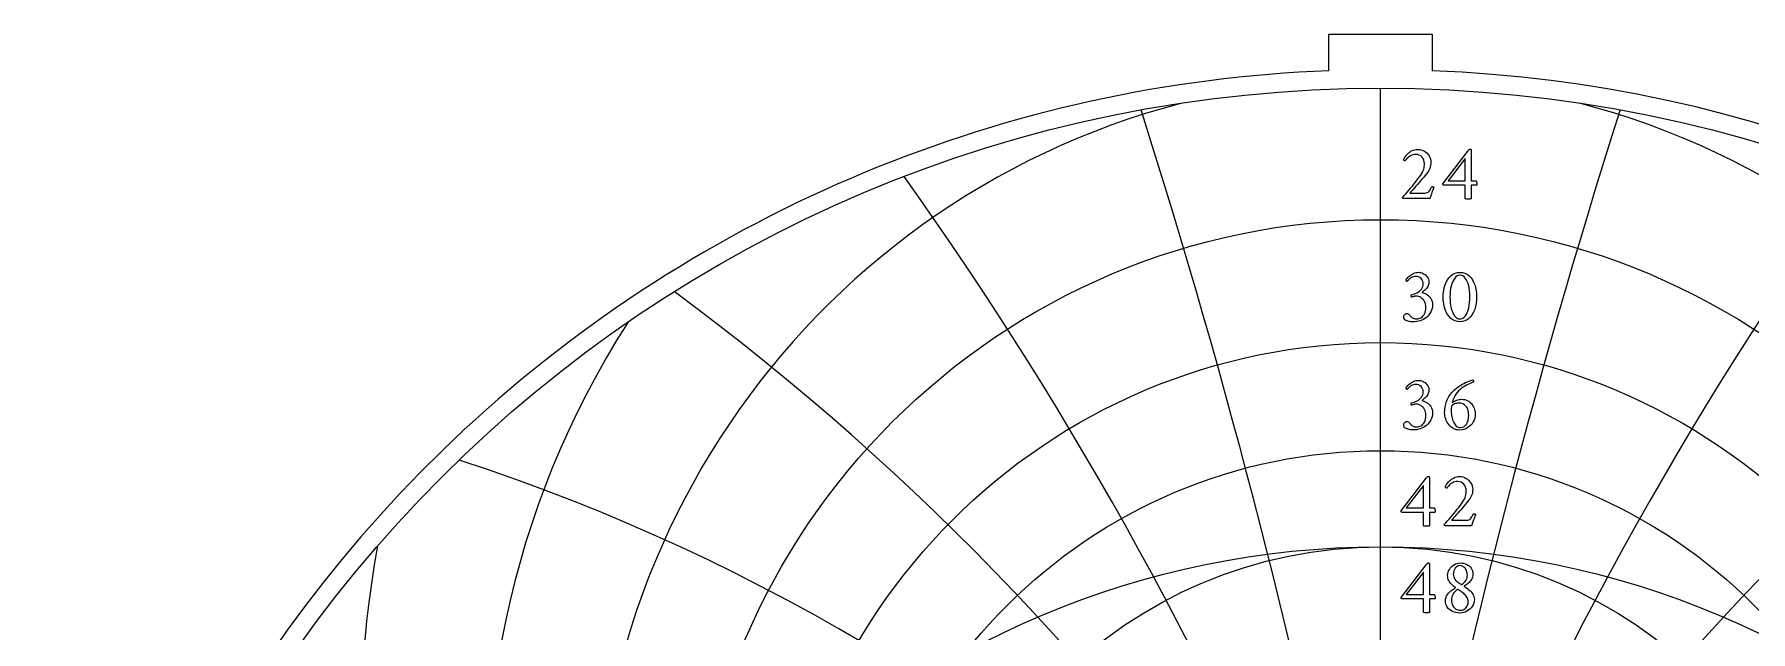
# Model space of a CAD drawing. Header units: millimetres. Extents: x -55 to 55, y -55 to 56.
# Drawn here: x -54.8 to 15, y 31.9 to 56.2 of the extents above; entities that cross this region are included whole.
import ezdxf

# ---------------------------------------------------------------- set-up
doc = ezdxf.new("R2010")
doc.units = ezdxf.units.MM
for name, color, linetype in [('CUT_OUTER', 1, 'Continuous'), ('ENGRAVE', 7, 'Continuous'), ('ENGRAVE_FINE', 8, 'Continuous'), ('TEXT', 5, 'Continuous')]:
    doc.layers.add(name, color=color, linetype=linetype)

msp = doc.modelspace()

# ---------------------------------------------------------------- linework, layer by layer
at = {"layer": 'CUT_OUTER'}
for points in [[(-2.1, 56.19), (2.1, 56.19), (2.1, 54.7095)], [(-2.1, 54.7095), (-2.1, 56.19)]]:
    msp.add_lwpolyline(points, dxfattribs=at)
for centre, radius, start, end in [((-0.0002, -0.0001), 54.7499, 132.890359, 87.801582), ((-0.0009, 0.0013), 54.7484, 92.19735, 132.890919)]:
    msp.add_arc(centre, radius, start, end, dxfattribs=at)
at = {"layer": 'ENGRAVE'}
msp.add_lwpolyline([(0, -54), (0, 54)], dxfattribs=at)
for centre, radius in [((0, 0), 54), ((0, 20.5693), 28.0828), ((0, 19.0262), 24.6247), ((0, 17.7713), 21.4865), ((0, 0), 35.3478), ((0, 16.7477), 18.6002)]:
    msp.add_circle(centre, radius, dxfattribs=at)
for centre, radius, start, end in [((0, 22.4797), 31.9512, 104.652903, 75.347097), ((0, 24.8695), 36.3547, 147.339419, 32.660581), ((0, 27.9026), 41.4714, 169.605342, 10.394658)]:
    msp.add_arc(centre, radius, start, end, dxfattribs=at)
at = {"layer": 'ENGRAVE_FINE'}
for centre, radius, start, end in [((-299.594, -39.2577), 304.2157, 4.461368, 17.676322), ((-299.594, -39.2577), 304.2157, 4.461368, 17.676322), ((299.594, -39.2577), 304.2157, 162.323678, 175.538632), ((299.594, -39.2577), 304.2157, 162.323678, 175.538632), ((-145.1396, -39.2577), 154.4544, 8.977692, 35.48643), ((-145.1396, -39.2577), 154.4544, 8.977692, 35.48643), ((145.1396, -39.2577), 154.4544, 144.51357, 171.022308), ((145.1396, -39.2577), 154.4544, 144.51357, 171.022308), ((-91.4982, -39.2577), 105.653, 13.606314, 53.548789), ((-91.4982, -39.2577), 105.653, 13.606314, 53.548789), ((91.4982, -39.2577), 105.653, 126.451211, 166.393686), ((91.4982, -39.2577), 105.653, 126.451211, 166.393686), ((-62.9562, -39.2577), 82.1834, 18.409528, 71.93986), ((-62.9562, -39.2577), 82.1834, 18.409528, 71.93986), ((62.9562, -39.2577), 82.1834, 108.06014, 161.590472), ((62.9562, -39.2577), 82.1834, 108.06014, 161.590472)]:
    msp.add_arc(centre, radius, start, end, dxfattribs=at)
at = {"layer": 'TEXT'}
for points in [[(2.1684, 49.9764), (2.1523, 49.9367), (2.1357, 49.8945), (2.1187, 49.8497), (2.1014, 49.8023), (2.0842, 49.7545), (2.0678, 49.7085), (2.0523, 49.6643), (2.0375, 49.6219), (2.0243, 49.5838), (2.0135, 49.5524), (2.0051, 49.5279), (1.9992, 49.5101), (0.9197, 49.5101), (0.9149, 49.5138), (0.9098, 49.5185), (0.9045, 49.5242), (0.899, 49.5309), (0.8941, 49.5378), (0.8906, 49.544), (0.8885, 49.5497), (0.8878, 49.5548), (0.9537, 49.6291), (1.0203, 49.7049), (1.0878, 49.7824), (1.1561, 49.8614), (1.2239, 49.941), (1.2902, 50.0203), (1.3549, 50.0991), (1.4179, 50.1776), (1.478, 50.2542), (1.5337, 50.3277), (1.585, 50.3979), (1.6319, 50.465), (1.6755, 50.533), (1.7105, 50.5967), (1.737, 50.656), (1.7549, 50.7109), (1.7667, 50.7642), (1.7752, 50.8187), (1.7803, 50.8744), (1.782, 50.9312), (1.7759, 51.0079), (1.7576, 51.0781), (1.7272, 51.142), (1.6846, 51.1995), (1.6326, 51.247), (1.574, 51.2809), (1.5089, 51.3013), (1.4371, 51.3081), (1.3768, 51.3047), (1.3205, 51.2945), (1.2682, 51.2775), (1.2199, 51.2538), (1.1758, 51.226), (1.1361, 51.1971), (1.1008, 51.167), (1.0698, 51.1356), (1.0435, 51.1057), (1.0219, 51.0797), (1.0052, 51.0578), (0.9932, 51.0398), (0.9835, 51.0411), (0.9736, 51.045), (0.9636, 51.0515), (0.9533, 51.0606), (0.9442, 51.0703), (0.9377, 51.0785), (0.9338, 51.0854), (0.9325, 51.0909), (0.9394, 51.1078), (0.9505, 51.1296), (0.9657, 51.1565), (0.9852, 51.1883), (1.0089, 51.2231), (1.0367, 51.2586), (1.0687, 51.2949), (1.105, 51.332), (1.1448, 51.3682), (1.1876, 51.4015), (1.2334, 51.432), (1.2822, 51.4598), (1.334, 51.4828), (1.3888, 51.4993), (1.4466, 51.5092), (1.5074, 51.5125), (1.5807, 51.5078), (1.6507, 51.4937), (1.7172, 51.4703), (1.7804, 51.4374), (1.8387, 51.3972), (1.8906, 51.3516), (1.9361, 51.3006), (1.9752, 51.2442), (2.0066, 51.1841), (2.0291, 51.1221), (2.0426, 51.058), (2.0471, 50.9919), (2.0441, 50.9259), (2.0351, 50.8618), (2.0201, 50.7997), (1.9992, 50.7396), (1.973, 50.6815), (1.9425, 50.6255), (1.9075, 50.5714), (1.8682, 50.5193), (1.8124, 50.4511), (1.7537, 50.3808), (1.6919, 50.3082), (1.6271, 50.2335), (1.5617, 50.1588), (1.4982, 50.0865), (1.4364, 50.0167), (1.3764, 49.9492), (1.3203, 49.8863), (1.2702, 49.8299), (1.2261, 49.7801), (1.188, 49.7369), (1.8075, 49.7369), (1.8518, 49.7405), (1.8918, 49.7516), (1.9276, 49.7701), (1.9592, 49.7959), (1.9883, 49.8294), (2.0163, 49.8706), (2.0434, 49.9196), (2.0694, 49.9764), (2.074, 49.9848), (2.0814, 49.9907), (2.0916, 49.9943), (2.1045, 49.9955), (2.1101, 49.9951), (2.1173, 49.9939), (2.1261, 49.9919), (2.1365, 49.9891), (2.1469, 49.986), (2.1556, 49.9828), (2.1628, 49.9796), (2.1684, 49.9764)], [(3.6406, 51.5189), (3.6525, 51.5177), (3.6626, 51.5141), (3.6709, 51.5081), (3.6774, 51.4997), (3.6823, 51.4901), (3.6858, 51.4805), (3.6878, 51.471), (3.6885, 51.4614), (3.6885, 50.2319), (3.8738, 50.2319), (3.8816, 50.2295), (3.8889, 50.2223), (3.8959, 50.2103), (3.9025, 50.1935), (3.9081, 50.1736), (3.9121, 50.152), (3.9145, 50.1289), (3.9153, 50.1041), (3.9147, 50.0877), (3.9129, 50.0738), (3.9099, 50.0622), (3.9057, 50.053), (3.6885, 50.053), (3.6885, 49.5069), (3.6873, 49.5064), (3.6834, 49.5049), (3.6769, 49.5024), (3.6678, 49.4989), (3.6529, 49.4954), (3.6291, 49.4929), (3.5962, 49.4914), (3.5544, 49.491), (3.5055, 49.4925), (3.4706, 49.4973), (3.4496, 49.5053), (3.4426, 49.5165), (3.4426, 50.053), (2.5644, 50.053), (2.5569, 50.0583), (2.5504, 50.0646), (2.545, 50.0719), (2.5405, 50.0802), (2.537, 50.0886), (2.5345, 50.0965), (2.533, 50.1038), (2.5325, 50.1105), (3.548, 51.439), (3.5568, 51.4493), (3.5672, 51.461), (3.5792, 51.474), (3.5927, 51.4885), (3.6065, 51.5018), (3.6191, 51.5113), (3.6305, 51.517), (3.6406, 51.5189)], [(3.4426, 51.1452), (2.7433, 50.2319), (3.4426, 50.2319)], [(1.5553, 46.5113), (1.5962, 46.5084), (1.6391, 46.4997), (1.684, 46.4852), (1.7309, 46.465), (1.7771, 46.4391), (1.8199, 46.4079), (1.8593, 46.3713), (1.8954, 46.3293), (1.9254, 46.2822), (1.9469, 46.2303), (1.9597, 46.1736), (1.964, 46.1121), (1.9609, 46.0636), (1.9517, 46.0171), (1.9362, 45.9726), (1.9145, 45.9301), (1.8886, 45.8899), (1.8602, 45.8526), (1.8295, 45.8181), (1.7964, 45.7864), (1.7629, 45.7576), (1.7313, 45.7321), (1.7015, 45.7097), (1.6734, 45.6905), (1.7189, 45.6812), (1.766, 45.6658), (1.8147, 45.6444), (1.865, 45.6171), (1.9142, 45.5839), (1.9596, 45.5448), (2.0013, 45.5), (2.0391, 45.4494), (2.0705, 45.393), (2.093, 45.3309), (2.1064, 45.2629), (2.1109, 45.1892), (2.1066, 45.1112), (2.0938, 45.0371), (2.0723, 44.9667), (2.0423, 44.9001), (2.0051, 44.8379), (1.9624, 44.7804), (1.9141, 44.7277), (1.8602, 44.6798), (1.8019, 44.637), (1.7401, 44.5995), (1.6749, 44.5675), (1.6064, 44.5409), (1.5357, 44.5199), (1.4642, 44.5049), (1.392, 44.496), (1.3189, 44.493), (1.2867, 44.4941), (1.2507, 44.4974), (1.2109, 44.5028), (1.1672, 44.5105), (1.1228, 44.5206), (1.0806, 44.5333), (1.0406, 44.5486), (1.0028, 44.5664), (0.9956, 44.5728), (0.9868, 44.5824), (0.9764, 44.5952), (0.9645, 44.6111), (0.9533, 44.6289), (0.9453, 44.6471), (0.9405, 44.6656), (0.9389, 44.6846), (0.9414, 44.7165), (0.9489, 44.7453), (0.9614, 44.7708), (0.9788, 44.7932), (0.9995, 44.8113), (1.0215, 44.8243), (1.045, 44.8321), (1.0698, 44.8347), (1.1001, 44.8316), (1.1269, 44.8223), (1.1504, 44.8068), (1.1704, 44.7852), (1.1889, 44.7611), (1.2076, 44.7385), (1.2264, 44.7172), (1.2455, 44.6974), (1.2689, 44.6767), (1.2946, 44.6594), (1.3224, 44.6456), (1.3525, 44.6351), (1.3835, 44.6274), (1.4143, 44.6219), (1.445, 44.6186), (1.4754, 44.6175), (1.517, 44.6204), (1.5589, 44.6291), (1.6009, 44.6436), (1.6431, 44.6638), (1.6837, 44.6908), (1.7209, 44.7253), (1.7548, 44.7674), (1.7852, 44.8171), (1.8103, 44.8751), (1.8283, 44.9421), (1.8391, 45.018), (1.8427, 45.1029), (1.8391, 45.1649), (1.8283, 45.2231), (1.8103, 45.2775), (1.7852, 45.3281), (1.7544, 45.3743), (1.7193, 45.4155), (1.6801, 45.4517), (1.6367, 45.483), (1.5905, 45.5081), (1.5429, 45.5261), (1.4939, 45.5369), (1.4435, 45.5404), (1.4178, 45.5395), (1.392, 45.5365), (1.3659, 45.5315), (1.3397, 45.5245), (1.3148, 45.5171), (1.293, 45.5109), (1.2741, 45.5059), (1.2583, 45.5021), (1.2499, 45.5155), (1.2439, 45.5301), (1.2403, 45.5458), (1.2391, 45.5628), (1.2395, 45.5732), (1.2407, 45.582), (1.2427, 45.5892), (1.2455, 45.5947), (1.307, 45.6109), (1.3668, 45.6307), (1.4251, 45.654), (1.4818, 45.681), (1.535, 45.7118), (1.5828, 45.7468), (1.6252, 45.7861), (1.6622, 45.8295), (1.6923, 45.8777), (1.7137, 45.9313), (1.7266, 45.9902), (1.7309, 46.0546), (1.7255, 46.1143), (1.7093, 46.1688), (1.6824, 46.2181), (1.6447, 46.2622), (1.5986, 46.2985), (1.5465, 46.3245), (1.4884, 46.34), (1.4243, 46.3452), (1.3764, 46.3423), (1.3317, 46.3336), (1.2902, 46.3192), (1.2519, 46.2989), (1.217, 46.2756), (1.186, 46.2518), (1.1588, 46.2277), (1.1353, 46.2031), (1.1154, 46.1807), (1.099, 46.1628), (1.0859, 46.1495), (1.0762, 46.1408), (1.0698, 46.1422), (1.0635, 46.1464), (1.0571, 46.1534), (1.0507, 46.1632), (1.0451, 46.1744), (1.0411, 46.1855), (1.0387, 46.1967), (1.0379, 46.2079), (1.0636, 46.2443), (1.0926, 46.2802), (1.125, 46.3154), (1.1609, 46.35), (1.1999, 46.3829), (1.2419, 46.4131), (1.2869, 46.4404), (1.3349, 46.465), (1.3858, 46.4852), (1.4395, 46.4997), (1.496, 46.5084), (1.5553, 46.5113)], [(3.2255, 46.5081), (3.3314, 46.4995), (3.4287, 46.4738), (3.5174, 46.4308), (3.5975, 46.3708), (3.6688, 46.2964), (3.7309, 46.2107), (3.7838, 46.1136), (3.8275, 46.0051), (3.8617, 45.8882), (3.8861, 45.766), (3.9008, 45.6384), (3.9057, 45.5053), (3.9007, 45.3723), (3.8857, 45.2446), (3.8608, 45.1224), (3.8259, 45.0055), (3.7815, 44.8969), (3.7281, 44.7995), (3.6657, 44.7133), (3.5943, 44.6383), (3.5144, 44.5775), (3.4263, 44.5341), (3.33, 44.508), (3.2255, 44.4994), (3.1237, 44.508), (3.0291, 44.5341), (2.9417, 44.5775), (2.8614, 44.6383), (2.7893, 44.7133), (2.7261, 44.7995), (2.6719, 44.8969), (2.6267, 45.0055), (2.5911, 45.1224), (2.5656, 45.2446), (2.5503, 45.3723), (2.5453, 45.5053), (2.5502, 45.6384), (2.5652, 45.766), (2.5902, 45.8882), (2.6251, 46.0051), (2.6696, 46.1136), (2.7233, 46.2107), (2.7862, 46.2964), (2.8582, 46.3708), (2.9387, 46.4308), (3.0267, 46.4738), (3.1223, 46.4995), (3.2255, 46.5081)], [(3.2415, 46.3931), (3.1783, 46.3856), (3.1197, 46.3632), (3.0657, 46.3258), (3.0163, 46.2734), (2.9719, 46.2084), (2.9329, 46.1333), (2.8992, 46.0479), (2.871, 45.9524), (2.8486, 45.849), (2.8327, 45.74), (2.8231, 45.6255), (2.8199, 45.5053), (2.8231, 45.3865), (2.8327, 45.2726), (2.8486, 45.1637), (2.871, 45.0598), (2.8988, 44.9635), (2.9313, 44.8774), (2.9683, 44.8014), (3.0099, 44.7357), (3.0555, 44.6826), (3.1045, 44.6447), (3.1569, 44.6219), (3.2127, 44.6143), (3.28, 44.6221), (3.3412, 44.6455), (3.3965, 44.6844), (3.4458, 44.7389), (3.4893, 44.8063), (3.5269, 44.8842), (3.5587, 44.9724), (3.5848, 45.071), (3.605, 45.177), (3.6195, 45.2874), (3.6282, 45.4021), (3.6311, 45.5213), (3.628, 45.6411), (3.6187, 45.7548), (3.6032, 45.8623), (3.5816, 45.9636), (3.5544, 46.0568), (3.5225, 46.14), (3.4858, 46.2133), (3.4442, 46.2766), (3.3986, 46.3276), (3.3496, 46.364), (3.2972, 46.3858), (3.2415, 46.3931)], [(1.5553, 42.1181), (1.5962, 42.1152), (1.6391, 42.1065), (1.684, 42.092), (1.7309, 42.0718), (1.7771, 42.0459), (1.8199, 42.0147), (1.8593, 41.9781), (1.8954, 41.9361), (1.9254, 41.889), (1.9469, 41.8371), (1.9597, 41.7804), (1.964, 41.7189), (1.9609, 41.6704), (1.9517, 41.6239), (1.9362, 41.5794), (1.9145, 41.5369), (1.8886, 41.4968), (1.8602, 41.4594), (1.8295, 41.4249), (1.7964, 41.3932), (1.7629, 41.3644), (1.7313, 41.3389), (1.7015, 41.3165), (1.6734, 41.2974), (1.7189, 41.288), (1.766, 41.2726), (1.8147, 41.2512), (1.865, 41.2239), (1.9142, 41.1907), (1.9596, 41.1516), (2.0013, 41.1068), (2.0391, 41.0562), (2.0705, 40.9999), (2.093, 40.9377), (2.1064, 40.8697), (2.1109, 40.796), (2.1066, 40.718), (2.0938, 40.6439), (2.0723, 40.5735), (2.0423, 40.5069), (2.0051, 40.4447), (1.9624, 40.3872), (1.9141, 40.3345), (1.8602, 40.2866), (1.8019, 40.2438), (1.7401, 40.2064), (1.6749, 40.1743), (1.6064, 40.1477), (1.5357, 40.1267), (1.4642, 40.1117), (1.392, 40.1028), (1.3189, 40.0998), (1.2867, 40.1009), (1.2507, 40.1042), (1.2109, 40.1097), (1.1672, 40.1173), (1.1228, 40.1274), (1.0806, 40.1401), (1.0406, 40.1554), (1.0028, 40.1732), (0.9956, 40.1796), (0.9868, 40.1892), (0.9764, 40.202), (0.9645, 40.2179), (0.9533, 40.2357), (0.9453, 40.2539), (0.9405, 40.2724), (0.9389, 40.2914), (0.9414, 40.3233), (0.9489, 40.3521), (0.9614, 40.3776), (0.9788, 40.4), (0.9995, 40.4181), (1.0215, 40.4311), (1.045, 40.4389), (1.0698, 40.4415), (1.1001, 40.4384), (1.1269, 40.4291), (1.1504, 40.4136), (1.1704, 40.392), (1.1889, 40.3679), (1.2076, 40.3453), (1.2264, 40.324), (1.2455, 40.3042), (1.2689, 40.2835), (1.2946, 40.2662), (1.3224, 40.2524), (1.3525, 40.2419), (1.3835, 40.2342), (1.4143, 40.2287), (1.445, 40.2254), (1.4754, 40.2243), (1.517, 40.2272), (1.5589, 40.2359), (1.6009, 40.2504), (1.6431, 40.2706), (1.6837, 40.2976), (1.7209, 40.3321), (1.7548, 40.3742), (1.7852, 40.4239), (1.8103, 40.4819), (1.8283, 40.5489), (1.8391, 40.6248), (1.8427, 40.7097), (1.8391, 40.7717), (1.8283, 40.8299), (1.8103, 40.8843), (1.7852, 40.9349), (1.7544, 40.9811), (1.7193, 41.0223), (1.6801, 41.0585), (1.6367, 41.0898), (1.5905, 41.1149), (1.5429, 41.1329), (1.4939, 41.1437), (1.4435, 41.1473), (1.4178, 41.1463), (1.392, 41.1433), (1.3659, 41.1383), (1.3397, 41.1313), (1.3148, 41.1239), (1.293, 41.1177), (1.2741, 41.1127), (1.2583, 41.1089), (1.2499, 41.1223), (1.2439, 41.1369), (1.2403, 41.1526), (1.2391, 41.1696), (1.2395, 41.18), (1.2407, 41.1888), (1.2427, 41.196), (1.2455, 41.2015), (1.307, 41.2177), (1.3668, 41.2375), (1.4251, 41.2608), (1.4818, 41.2878), (1.535, 41.3186), (1.5828, 41.3536), (1.6252, 41.3929), (1.6622, 41.4363), (1.6923, 41.4845), (1.7137, 41.5381), (1.7266, 41.597), (1.7309, 41.6614), (1.7255, 41.7211), (1.7093, 41.7756), (1.6824, 41.8249), (1.6447, 41.869), (1.5986, 41.9053), (1.5465, 41.9313), (1.4884, 41.9468), (1.4243, 41.952), (1.3764, 41.9491), (1.3317, 41.9405), (1.2902, 41.926), (1.2519, 41.9057), (1.217, 41.8824), (1.186, 41.8586), (1.1588, 41.8345), (1.1353, 41.8099), (1.1154, 41.7875), (1.099, 41.7696), (1.0859, 41.7563), (1.0762, 41.7476), (1.0698, 41.749), (1.0635, 41.7532), (1.0571, 41.7602), (1.0507, 41.77), (1.0451, 41.7812), (1.0411, 41.7924), (1.0387, 41.8035), (1.0379, 41.8147), (1.0636, 41.8511), (1.0926, 41.887), (1.125, 41.9222), (1.1609, 41.9568), (1.1999, 41.9898), (1.2419, 42.0199), (1.2869, 42.0472), (1.3349, 42.0718), (1.3858, 42.092), (1.4395, 42.1065), (1.496, 42.1152), (1.5553, 42.1181)], [(3.2766, 41.3484), (3.3547, 41.3447), (3.4263, 41.3333), (3.4912, 41.3143), (3.5496, 41.2878), (3.6019, 41.2553), (3.6486, 41.2187), (3.6897, 41.1779), (3.7253, 41.1329), (3.7557, 41.0852), (3.7816, 41.0363), (3.8028, 40.9862), (3.8195, 40.9349), (3.8321, 40.8843), (3.841, 40.8363), (3.8464, 40.7909), (3.8482, 40.7481), (3.8429, 40.6633), (3.8271, 40.5816), (3.8006, 40.5029), (3.7636, 40.4271), (3.7177, 40.3565), (3.6646, 40.293), (3.6043, 40.2367), (3.5369, 40.1876), (3.4635, 40.1478), (3.3856, 40.1193), (3.303, 40.1023), (3.2159, 40.0966), (3.1473, 40.1005), (3.0822, 40.1121), (3.0204, 40.1316), (2.962, 40.1589), (2.9074, 40.1925), (2.857, 40.2311), (2.8108, 40.2747), (2.7688, 40.3233), (2.7312, 40.3759), (2.6981, 40.4315), (2.6697, 40.4901), (2.6459, 40.5517), (2.627, 40.6146), (2.6135, 40.6774), (2.6054, 40.74), (2.6027, 40.8024), (2.6075, 40.9205), (2.6219, 41.0355), (2.6459, 41.1473), (2.6794, 41.2558), (2.7221, 41.3594), (2.7736, 41.4562), (2.8339, 41.5463), (2.9029, 41.6295), (2.9609, 41.689), (3.0231, 41.746), (3.0895, 41.8007), (3.16, 41.853), (3.2331, 41.9023), (3.3069, 41.948), (3.3816, 41.9902), (3.457, 42.0287), (3.5316, 42.0628), (3.6035, 42.0917), (3.6729, 42.1155), (3.7396, 42.1341), (3.7498, 42.1318), (3.758, 42.1249), (3.7642, 42.1134), (3.7684, 42.0973), (3.7712, 42.0803), (3.7732, 42.0658), (3.7744, 42.0539), (3.7748, 42.0446), (3.7236, 42.0271), (3.669, 42.0063), (3.611, 41.9824), (3.5496, 41.9552), (3.4865, 41.9241), (3.4231, 41.8882), (3.3595, 41.8474), (3.2957, 41.8019), (3.2335, 41.7509), (3.1744, 41.6938), (3.1185, 41.6304), (3.0658, 41.5608), (3.0177, 41.4843), (2.9756, 41.3999), (2.9395, 41.3078), (2.9093, 41.2079), (2.952, 41.2396), (2.9971, 41.2674), (3.0446, 41.2915), (3.0945, 41.3117), (3.1442, 41.3278), (3.1912, 41.3393), (3.2353, 41.3462), (3.2766, 41.3484)], [(2.8838, 41.0706), (2.8808, 41.0449), (2.8782, 41.0187), (2.876, 40.9922), (2.8742, 40.9652), (2.8728, 40.9381), (2.8718, 40.9109), (2.8712, 40.8838), (2.871, 40.8566), (2.8724, 40.8034), (2.8766, 40.7489), (2.8836, 40.6932), (2.8934, 40.6363), (2.906, 40.5798), (2.9217, 40.5253), (2.9404, 40.4728), (2.962, 40.4223), (2.9867, 40.3751), (3.0143, 40.3325), (3.0449, 40.2945), (3.0786, 40.261), (3.1151, 40.2338), (3.1544, 40.2143), (3.1965, 40.2027), (3.2415, 40.1988), (3.3131, 40.2076), (3.378, 40.2339), (3.4361, 40.2778), (3.4874, 40.3393), (3.5293, 40.4139), (3.5592, 40.4974), (3.5772, 40.5896), (3.5832, 40.6906), (3.5807, 40.7564), (3.5732, 40.8199), (3.5607, 40.881), (3.5432, 40.9397), (3.5204, 40.9944), (3.4917, 41.0435), (3.4573, 41.087), (3.4171, 41.1249), (3.3706, 41.1556), (3.3173, 41.1776), (3.2572, 41.1908), (3.1904, 41.1952), (3.1559, 41.1939), (3.1197, 41.19), (3.0817, 41.1835), (3.0419, 41.1744), (3.0014, 41.1601), (2.9616, 41.1381), (2.9224, 41.1082), (2.8838, 41.0706)], [(1.9417, 38.2146), (1.9536, 38.2134), (1.9636, 38.2098), (1.9719, 38.2038), (1.9784, 38.1954), (1.9833, 38.1858), (1.9868, 38.1762), (1.9889, 38.1667), (1.9896, 38.1571), (1.9896, 36.9276), (2.1748, 36.9276), (2.1826, 36.9252), (2.19, 36.918), (2.197, 36.906), (2.2035, 36.8892), (2.2091, 36.8693), (2.2131, 36.8477), (2.2155, 36.8246), (2.2163, 36.7998), (2.2157, 36.7835), (2.2139, 36.7695), (2.2109, 36.7579), (2.2067, 36.7487), (1.9896, 36.7487), (1.9896, 36.2026), (1.9883, 36.2021), (1.9844, 36.2006), (1.9779, 36.1981), (1.9688, 36.1947), (1.954, 36.1912), (1.9301, 36.1887), (1.8973, 36.1872), (1.8555, 36.1867), (1.8066, 36.1883), (1.7716, 36.1931), (1.7507, 36.201), (1.7437, 36.2122), (1.7437, 36.7487), (0.8655, 36.7487), (0.858, 36.754), (0.8515, 36.7603), (0.846, 36.7676), (0.8415, 36.7759), (0.838, 36.7844), (0.8355, 36.7922), (0.834, 36.7995), (0.8335, 36.8062), (1.8491, 38.1347), (1.8578, 38.145), (1.8682, 38.1567), (1.8802, 38.1698), (1.8938, 38.1842), (1.9075, 38.1975), (1.9201, 38.207), (1.9315, 38.2127), (1.9417, 38.2146)], [(1.7437, 37.8409), (1.0443, 36.9276), (1.7437, 36.9276)], [(3.8674, 36.6721), (3.8512, 36.6325), (3.8347, 36.5903), (3.8177, 36.5454), (3.8003, 36.498), (3.7832, 36.4502), (3.7668, 36.4042), (3.7512, 36.36), (3.7365, 36.3176), (3.7233, 36.2795), (3.7125, 36.2481), (3.7041, 36.2236), (3.6981, 36.2058), (2.6187, 36.2058), (2.6138, 36.2095), (2.6087, 36.2142), (2.6034, 36.2199), (2.598, 36.2266), (2.5931, 36.2335), (2.5896, 36.2398), (2.5875, 36.2454), (2.5868, 36.2505), (2.6526, 36.3248), (2.7193, 36.4006), (2.7868, 36.4781), (2.855, 36.5571), (2.9229, 36.6368), (2.9892, 36.716), (3.0538, 36.7948), (3.1169, 36.8733), (3.177, 36.9499), (3.2327, 37.0234), (3.284, 37.0936), (3.3309, 37.1607), (3.3745, 37.2288), (3.4095, 37.2924), (3.436, 37.3517), (3.4538, 37.4066), (3.4657, 37.4599), (3.4742, 37.5144), (3.4793, 37.5701), (3.481, 37.627), (3.4749, 37.7036), (3.4566, 37.7739), (3.4262, 37.8377), (3.3836, 37.8952), (3.3316, 37.9427), (3.273, 37.9767), (3.2078, 37.997), (3.1361, 38.0038), (3.0758, 38.0004), (3.0195, 37.9902), (2.9672, 37.9733), (2.9189, 37.9495), (2.8748, 37.9218), (2.8351, 37.8928), (2.7997, 37.8627), (2.7688, 37.8313), (2.7425, 37.8014), (2.7209, 37.7755), (2.7041, 37.7535), (2.6922, 37.7355), (2.6825, 37.7368), (2.6726, 37.7407), (2.6625, 37.7472), (2.6522, 37.7563), (2.6432, 37.766), (2.6367, 37.7743), (2.6328, 37.7811), (2.6315, 37.7866), (2.6384, 37.8035), (2.6494, 37.8254), (2.6647, 37.8522), (2.6842, 37.884), (2.7078, 37.9188), (2.7357, 37.9543), (2.7677, 37.9906), (2.8039, 38.0277), (2.8438, 38.0639), (2.8866, 38.0972), (2.9324, 38.1277), (2.9812, 38.1555), (3.033, 38.1785), (3.0878, 38.195), (3.1455, 38.2049), (3.2063, 38.2082), (3.2797, 38.2035), (3.3496, 38.1894), (3.4162, 38.166), (3.4794, 38.1331), (3.5377, 38.0929), (3.5895, 38.0473), (3.6351, 37.9963), (3.6742, 37.9399), (3.7056, 37.8798), (3.7281, 37.8178), (3.7415, 37.7537), (3.746, 37.6876), (3.743, 37.6216), (3.7341, 37.5575), (3.7191, 37.4954), (3.6981, 37.4353), (3.672, 37.3773), (3.6414, 37.3212), (3.6065, 37.2671), (3.5672, 37.215), (3.5114, 37.1468), (3.4526, 37.0765), (3.3908, 37.0039), (3.3261, 36.9292), (3.2607, 36.8545), (3.1971, 36.7823), (3.1354, 36.7124), (3.0754, 36.6449), (3.0193, 36.582), (2.9692, 36.5256), (2.9251, 36.4758), (2.887, 36.4326), (3.5065, 36.4326), (3.5507, 36.4363), (3.5907, 36.4473), (3.6266, 36.4658), (3.6582, 36.4917), (3.6873, 36.5251), (3.7153, 36.5663), (3.7423, 36.6153), (3.7684, 36.6721), (3.773, 36.6805), (3.7804, 36.6865), (3.7905, 36.69), (3.8035, 36.6912), (3.8091, 36.6908), (3.8163, 36.6897), (3.8251, 36.6877), (3.8355, 36.6849), (3.8458, 36.6817), (3.8546, 36.6785), (3.8618, 36.6753), (3.8674, 36.6721)], [(1.9417, 34.6941), (1.9536, 34.6929), (1.9636, 34.6893), (1.9719, 34.6833), (1.9784, 34.6749), (1.9833, 34.6653), (1.9868, 34.6557), (1.9889, 34.6462), (1.9896, 34.6366), (1.9896, 33.4071), (2.1748, 33.4071), (2.1826, 33.4047), (2.19, 33.3975), (2.197, 33.3855), (2.2035, 33.3687), (2.2091, 33.3488), (2.2131, 33.3272), (2.2155, 33.3041), (2.2163, 33.2793), (2.2157, 33.263), (2.2139, 33.249), (2.2109, 33.2374), (2.2067, 33.2282), (1.9896, 33.2282), (1.9896, 32.6821), (1.9883, 32.6816), (1.9844, 32.6801), (1.9779, 32.6776), (1.9688, 32.6741), (1.954, 32.6707), (1.9301, 32.6682), (1.8973, 32.6667), (1.8555, 32.6662), (1.8066, 32.6678), (1.7716, 32.6726), (1.7507, 32.6805), (1.7437, 32.6917), (1.7437, 33.2282), (0.8655, 33.2282), (0.858, 33.2335), (0.8515, 33.2398), (0.846, 33.2471), (0.8415, 33.2554), (0.838, 33.2639), (0.8355, 33.2717), (0.834, 33.279), (0.8335, 33.2857), (1.8491, 34.6142), (1.8578, 34.6245), (1.8682, 34.6362), (1.8802, 34.6493), (1.8938, 34.6637), (1.9075, 34.677), (1.9201, 34.6865), (1.9315, 34.6922), (1.9417, 34.6941)], [(1.7437, 34.3204), (1.0443, 33.4071), (1.7437, 33.4071)], [(3.2415, 34.6909), (3.3102, 34.6875), (3.376, 34.6773), (3.4388, 34.6603), (3.4985, 34.6366), (3.5539, 34.6064), (3.6035, 34.5703), (3.6473, 34.5282), (3.6854, 34.4801), (3.7161, 34.4262), (3.738, 34.3667), (3.7512, 34.3017), (3.7556, 34.231), (3.752, 34.1723), (3.7412, 34.1176), (3.7233, 34.0669), (3.6981, 34.0202), (3.6679, 33.9771), (3.6347, 33.9372), (3.5984, 33.9005), (3.5592, 33.8669), (3.519, 33.8362), (3.4798, 33.8079), (3.4415, 33.7819), (3.4043, 33.7584), (3.3959, 33.7548), (3.3931, 33.7504), (3.3959, 33.7452), (3.4043, 33.7392), (3.4521, 33.7117), (3.4997, 33.6801), (3.5471, 33.6446), (3.5943, 33.6051), (3.6394, 33.5624), (3.6806, 33.5172), (3.7177, 33.4697), (3.7508, 33.4198), (3.7781, 33.3681), (3.7975, 33.3153), (3.8092, 33.2612), (3.8131, 33.2059), (3.8079, 33.1296), (3.7923, 33.0574), (3.7664, 32.9891), (3.7301, 32.9248), (3.6853, 32.8659), (3.6339, 32.8135), (3.5759, 32.7677), (3.5113, 32.7284), (3.4421, 32.697), (3.3704, 32.6745), (3.296, 32.6611), (3.2191, 32.6566), (3.1368, 32.6606), (3.059, 32.6726), (2.9859, 32.6925), (2.9173, 32.7205), (2.8547, 32.7556), (2.7995, 32.7971), (2.7517, 32.845), (2.7113, 32.8993), (2.6792, 32.959), (2.6562, 33.023), (2.6425, 33.0915), (2.6379, 33.1644), (2.6407, 33.2143), (2.649, 33.2618), (2.663, 33.3069), (2.6826, 33.3496), (2.7063, 33.3899), (2.7329, 33.4278), (2.7622, 33.4634), (2.7944, 33.4965), (2.828, 33.5272), (2.8618, 33.5556), (2.8958, 33.5815), (2.9301, 33.6051), (2.9629, 33.6264), (2.9928, 33.6458), (3.0196, 33.6632), (3.0435, 33.6785), (3.0482, 33.6831), (3.0498, 33.6873), (3.0482, 33.6911), (3.0435, 33.6945), (3.0108, 33.7157), (2.9768, 33.7412), (2.9414, 33.7708), (2.9045, 33.8047), (2.8684, 33.8421), (2.8351, 33.8825), (2.8045, 33.9259), (2.7768, 33.9723), (2.7537, 34.0214), (2.7373, 34.0729), (2.7274, 34.1268), (2.7241, 34.1831), (2.7286, 34.249), (2.7421, 34.3124), (2.7645, 34.3735), (2.796, 34.4322), (2.8348, 34.487), (2.8794, 34.5364), (2.9298, 34.5804), (2.986, 34.619), (3.0462, 34.6505), (3.1089, 34.6729), (3.174, 34.6864), (3.2415, 34.6909)], [(3.2255, 34.5823), (3.1717, 34.5759), (3.1221, 34.5567), (3.0767, 34.5248), (3.0355, 34.4801), (3.0012, 34.4266), (2.9768, 34.3683), (2.9621, 34.3053), (2.9572, 34.2374), (2.9607, 34.1806), (2.9712, 34.1284), (2.9887, 34.0808), (3.0131, 34.0378), (3.0424, 33.999), (3.0742, 33.9639), (3.1086, 33.9327), (3.1456, 33.9053), (3.1828, 33.8807), (3.2175, 33.8582), (3.2498, 33.8376), (3.2798, 33.819), (3.2834, 33.8176), (3.2878, 33.8166), (3.2929, 33.816), (3.2989, 33.8158), (3.3003, 33.8158), (3.3013, 33.8158), (3.3019, 33.8158), (3.3021, 33.8158), (3.3067, 33.816), (3.3109, 33.8166), (3.3147, 33.8176), (3.3181, 33.819), (3.3636, 33.853), (3.4043, 33.8909), (3.4402, 33.9328), (3.4714, 33.9787), (3.4965, 34.0286), (3.5145, 34.0825), (3.5253, 34.1404), (3.5289, 34.2023), (3.5266, 34.2482), (3.5197, 34.2933), (3.5082, 34.3376), (3.4921, 34.3811), (3.4719, 34.4224), (3.4478, 34.4601), (3.42, 34.4943), (3.3884, 34.5248), (3.353, 34.55), (3.3141, 34.5679), (3.2716, 34.5787), (3.2255, 34.5823)], [(3.2255, 32.7684), (3.2982, 32.7743), (3.3632, 32.7923), (3.4204, 32.8223), (3.4698, 32.8642), (3.5096, 32.9159), (3.5381, 32.9751), (3.5551, 33.042), (3.5608, 33.1165), (3.5574, 33.1637), (3.5472, 33.2095), (3.5303, 33.2539), (3.5065, 33.2969), (3.4782, 33.338), (3.4474, 33.3767), (3.4143, 33.4131), (3.3788, 33.447), (3.3426, 33.4782), (3.3077, 33.5065), (3.274, 33.5317), (3.2415, 33.554), (3.2125, 33.5727), (3.1896, 33.5875), (3.1726, 33.5983), (3.1616, 33.6051), (3.1556, 33.6079), (3.1504, 33.6099), (3.146, 33.6111), (3.1425, 33.6115), (3.1381, 33.6113), (3.1345, 33.6107), (3.1317, 33.6097), (3.1297, 33.6083), (3.0701, 33.5669), (3.0191, 33.5228), (2.9767, 33.4759), (2.9429, 33.4262), (2.917, 33.3721), (2.8985, 33.3121), (2.8875, 33.246), (2.8838, 33.1739), (2.887, 33.1124), (2.8965, 33.0554), (2.9125, 33.003), (2.9349, 32.9552), (2.9621, 32.9124), (2.9928, 32.8749), (3.0268, 32.8429), (3.0642, 32.8163), (3.1036, 32.7953), (3.1436, 32.7803), (3.1843, 32.7714), (3.2255, 32.7684)]]:
    msp.add_lwpolyline(points, close=True, dxfattribs=at)

doc.saveas('drawing.dxf')
